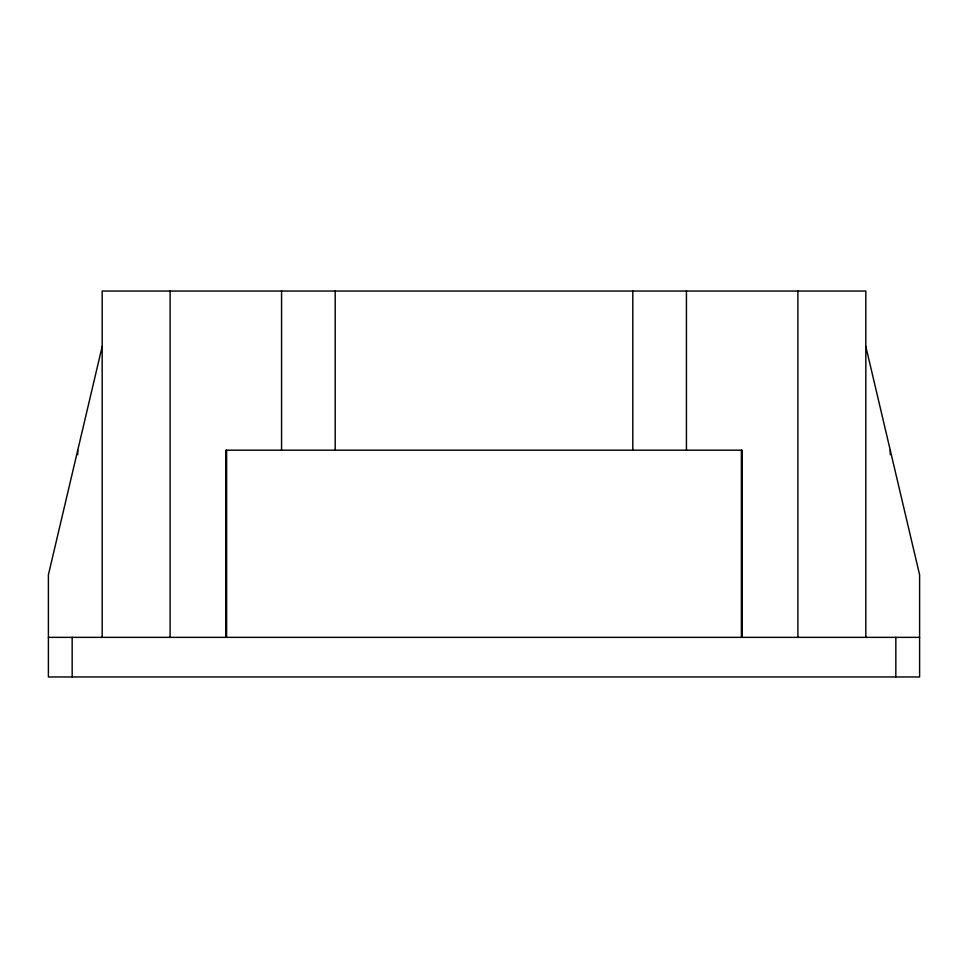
<?xml version="1.0" encoding="UTF-8"?>
<svg xmlns="http://www.w3.org/2000/svg" width="968" height="968" viewBox="0 0 968 968"><rect width="100%" height="100%" fill="white"/><g stroke="black" fill="none" stroke-linecap="round" stroke-linejoin="round"><path stroke-width="1.45" d="M102.172 346.483L48.4 574.798L48.4 676.959L919.6 676.959L919.6 574.798L865.828 346.483M48.4 637.355L919.6 637.355M895.836 637.355L895.836 676.959M890.257 450.18L890.257 454.706M865.828 637.355L865.828 291.041L102.172 291.041L102.172 637.355M797.886 291.041L797.886 637.355M742.154 637.355L742.154 450.18L225.846 450.18L225.846 637.355M741.403 450.18L741.403 637.355M686.433 291.041L686.433 450.18M632.806 291.041L632.806 450.18M335.194 291.041L335.194 450.18M281.567 291.041L281.567 450.18M226.597 450.18L226.597 637.355M170.114 291.041L170.114 637.355M77.742 450.18L77.742 454.706M72.164 637.355L72.164 676.959"/></g></svg>
